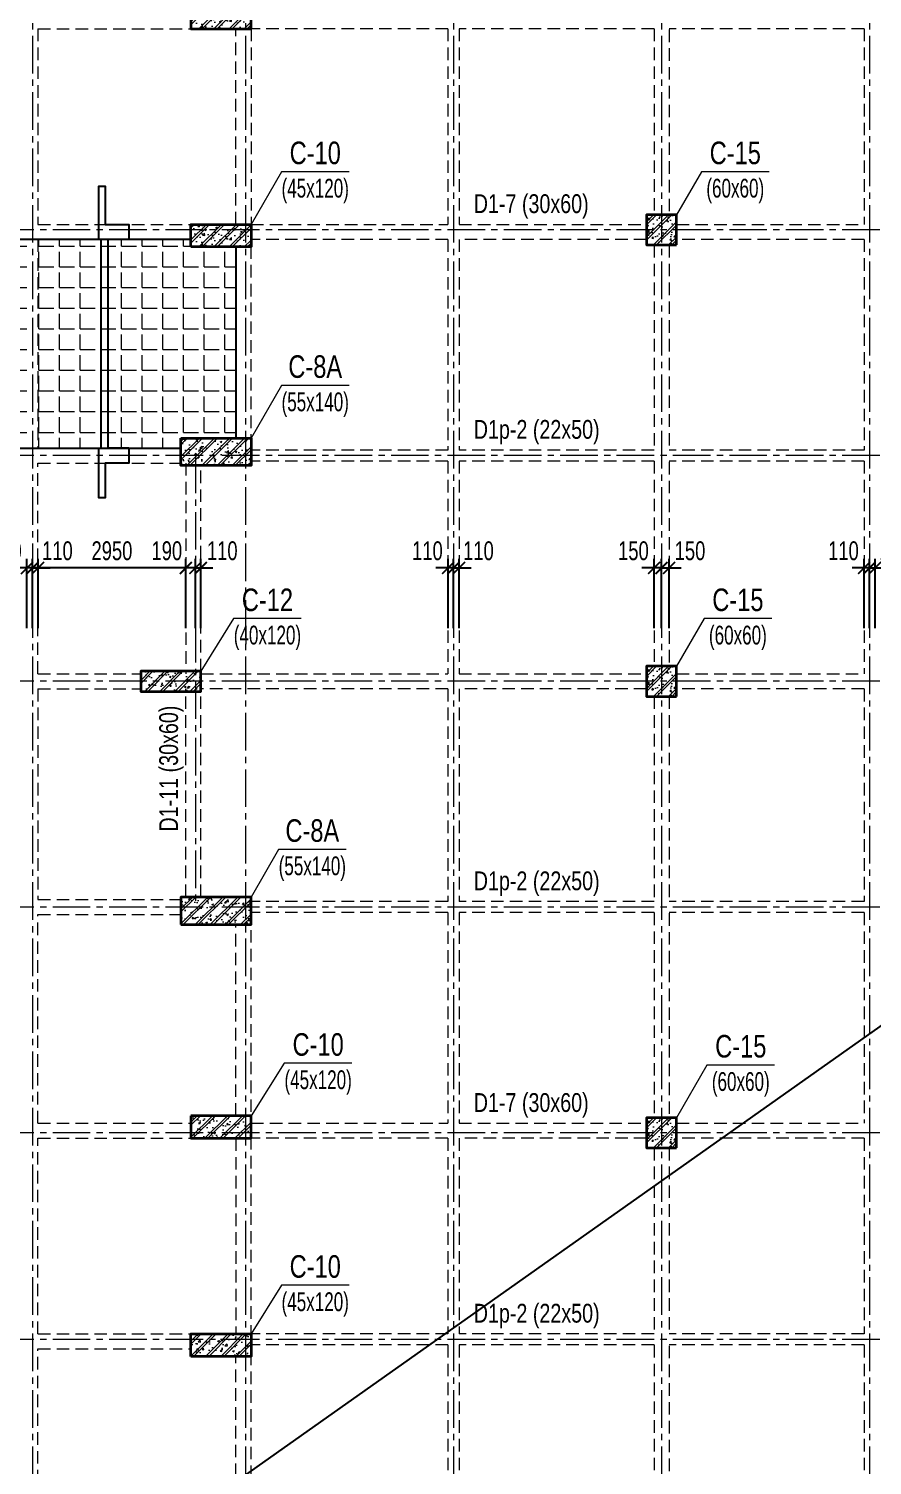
# Model space of a CAD drawing. Header units: millimetres. Extents: x 0 to 132533, y 0 to 93608.
# Drawn here: x 40862 to 57692, y 32107 to 60747 of the extents above; entities that cross this region are included whole.
import ezdxf
from ezdxf.enums import TextEntityAlignment as Align

# ---------------------------------------------------------------- set-up
doc = ezdxf.new("R2010")
doc.units = ezdxf.units.MM
doc.header["$LTSCALE"] = 1000
doc.header["$MEASUREMENT"] = 0
doc.linetypes.add('CENTER2', pattern=[1.125, 0.75, -0.125, 0.125, -0.125])
doc.linetypes.add('HIDDEN', pattern=[0.375, 0.25, -0.125])
for name, color, linetype, lineweight in [('CDC.01.AXIS', 160, 'CENTER2', 13), ('CDC.02.DIM', 1, 'Continuous', 18), ('CDC.03.BORDER', 3, 'Continuous', 25), ('CDC.07.TEXTCOL', 3, 'Continuous', 18), ('CDC.08.TEXTBEAM', 2, 'Continuous', 18), ('CDC.09.COLUMN', 4, 'Continuous', 35), ('CDC.10.HATCH', 163, 'Continuous', 9), ('CDC.13.BEAM', 8, 'HIDDEN', 18), ('TEXTCOL_SHAPE', 6, 'Continuous', 20)]:
    doc.layers.add(name, color=color, linetype=linetype, lineweight=lineweight)
doc.layers.add('KCS_Plotter', color=11, linetype='Continuous', plot=False)
doc.styles.add('KCS_SMTEXT', font='arial.ttf', dxfattribs={"width": 0.7})
doc.dimstyles.new('KCS_DIM150', dxfattribs={"dimscale": 150, "dimtxt": 2.5, "dimasz": 1.6, "dimexe": 1.2, "dimexo": 0, "dimgap": 1, "dimtad": 1, "dimdec": 0, "dimzin": 0, "dimdsep": 46, "dimtxsty": 'KCS_SMTEXT', "dimblk": 'ARCHTICK', "dimcen": 0, "dimdle": 1, "dimclrd": 1, "dimclre": 1, "dimclrt": 2, "dimadec": 0, "dimazin": 0, "dimtfac": 1, "dimtdec": 0, "dimtix": 1, "dimtmove": 2, "dimatfit": 3, "dimfxl": 1, "dimtolj": 1, "dimtzin": 0, "dimarcsym": 0})
pattern_1 = [(50, (428814.13, -433637.55), (358.63009, -31.37607), [37.5, -412.5]), (355, (428814.13, -433637.55), (-69.37567, 376.09607), [30, -330]), (100.4514, (428844.02, -433640.17), (289.2547, 344.71977), [31.8701, -350.57106]), (46.1842, (428814.13, -433537.55), (533.62052, -82.7595), [56.25, -618.75]), (96.6356, (428858.6, -433544.45), (467.33135, 487.05894), [47.80514, -525.8565]), (351.1842, (428814.13, -433537.55), (467.33097, 487.0593), [45, -495]), (21, (428864.13, -433562.55), (298.45353, -201.30945), [37.5, -412.5]), (326, (428864.13, -433562.55), (121.65767, 362.57502), [30, -330]), (71.4514, (428889, -433579.33), (420.11131, 161.26525), [31.8701, -350.57106]), (37.5, (428814.13, -433637.55), (6.079928, 166.446927), [0, -326, 0, -335, 0, -331.25]), (7.5, (428814.13, -433637.55), (131.53477, 197.205856), [0, -191, 0, -318.5, 0, -126.25]), (327.5, (428702.63, -433637.55), (266.911218, -11.277436), [0, -125, 0, -390, 0, -517.5]), (317.5, (428652.63, -433637.55), (291.593085, 50.05249), [0, -162.5, 0, -259, 0, -367.5]), (45, (428814.13, -433637.55), (-150.26019, 150.26019), []), (45, (428814.13, -433576.3), (-150.26019, 150.26019), [])]
pattern_2 = [(50, (428814.13, -460582.55), (358.63009, -31.37607), [37.5, -412.5]), (355, (428814.13, -460582.55), (-69.37567, 376.09607), [30, -330]), (100.4514, (428844.02, -460585.17), (289.2547, 344.71977), [31.8701, -350.57106]), (46.1842, (428814.13, -460482.55), (533.62052, -82.7595), [56.25, -618.75]), (96.6356, (428858.6, -460489.45), (467.33135, 487.05894), [47.80514, -525.8565]), (351.1842, (428814.13, -460482.55), (467.33097, 487.0593), [45, -495]), (21, (428864.13, -460507.55), (298.45353, -201.30945), [37.5, -412.5]), (326, (428864.13, -460507.55), (121.65767, 362.57502), [30, -330]), (71.4514, (428889, -460524.33), (420.11131, 161.26525), [31.8701, -350.57106]), (37.5, (428814.13, -460582.55), (6.079928, 166.446927), [0, -326, 0, -335, 0, -331.25]), (7.5, (428814.13, -460582.55), (131.53477, 197.205856), [0, -191, 0, -318.5, 0, -126.25]), (327.5, (428702.63, -460582.55), (266.911218, -11.277436), [0, -125, 0, -390, 0, -517.5]), (317.5, (428652.63, -460582.55), (291.593085, 50.05249), [0, -162.5, 0, -259, 0, -367.5]), (45, (428814.13, -460582.55), (-150.26019, 150.26019), []), (45, (428814.13, -460521.3), (-150.26019, 150.26019), [])]
pattern_3 = [(50, (428814.13, -437987.55), (358.63009, -31.37607), [37.5, -412.5]), (355, (428814.13, -437987.55), (-69.37567, 376.09607), [30, -330]), (100.4514, (428844.02, -437990.17), (289.2547, 344.71977), [31.8701, -350.57106]), (46.1842, (428814.13, -437887.55), (533.62052, -82.7595), [56.25, -618.75]), (96.6356, (428858.6, -437894.45), (467.33135, 487.05894), [47.80514, -525.8565]), (351.1842, (428814.13, -437887.55), (467.33097, 487.0593), [45, -495]), (21, (428864.13, -437912.55), (298.45353, -201.30945), [37.5, -412.5]), (326, (428864.13, -437912.55), (121.65767, 362.57502), [30, -330]), (71.4514, (428889, -437929.33), (420.11131, 161.26525), [31.8701, -350.57106]), (37.5, (428814.13, -437987.55), (6.079928, 166.446927), [0, -326, 0, -335, 0, -331.25]), (7.5, (428814.13, -437987.55), (131.53477, 197.205856), [0, -191, 0, -318.5, 0, -126.25]), (327.5, (428702.63, -437987.55), (266.911218, -11.277436), [0, -125, 0, -390, 0, -517.5]), (317.5, (428652.63, -437987.55), (291.593085, 50.05249), [0, -162.5, 0, -259, 0, -367.5]), (45, (428814.13, -437987.55), (-150.26019, 150.26019), []), (45, (428814.13, -437926.3), (-150.26019, 150.26019), [])]

# ---------------------------------------------------------------- blocks, each defined once
blk = doc.blocks.new('_ArchTick')
at = {"color": 0, "linetype": 'ByBlock', "const_width": 0.15}
blk.add_lwpolyline([(-0.5, -0.5), (0.5, 0.5)], dxfattribs=at)
blk = doc.blocks.new('*D225')
at = {"layer": 'CDC.02.DIM', "color": 1, "lineweight": -2, "transparency": 16777216}
for p, q in [((40937, 48796), (40937, 50176)), ((41047, 48796), (41047, 50176)), ((40937, 49996), (40697, 49996)), ((40937, 49996), (41047, 49996)), ((41047, 49996), (41287, 49996))]:
    blk.add_line(p, q, dxfattribs=at)
at = {"layer": 'Defpoints', "color": 0, "transparency": 16777216}
for p in [(41047, 49996), (40937, 48796), (41047, 48796)]:
    blk.add_point(p, dxfattribs=at)
at = {"layer": 'CDC.02.DIM', "color": 1, "lineweight": -2, "transparency": 16777216, "xscale": 240, "yscale": 240, "zscale": 240}
blk.add_blockref('_ArchTick', (40937, 49996), dxfattribs=at)
at = {"layer": 'CDC.02.DIM', "color": 1, "lineweight": -2, "transparency": 16777216, "xscale": 240, "yscale": 240, "zscale": 240, "rotation": 180}
blk.add_blockref('_ArchTick', (41047, 49996), dxfattribs=at)
at = {"layer": 'CDC.02.DIM', "color": 2, "transparency": 16777216, "insert": (41434, 50337), "char_height": 375, "attachment_point": 5, "style": 'KCS_SMTEXT'}
blk.add_mtext('\\A1;110', dxfattribs=at)
blk = doc.blocks.new('*D226')
at = {"layer": 'CDC.02.DIM', "color": 1, "lineweight": -2, "transparency": 16777216}
for p, q in [((40827, 48796), (40827, 50176)), ((40937, 48796), (40937, 50176)), ((40827, 49996), (40587, 49996)), ((40937, 49996), (40827, 49996)), ((40937, 49996), (41177, 49996))]:
    blk.add_line(p, q, dxfattribs=at)
at = {"layer": 'Defpoints', "color": 0, "transparency": 16777216}
for p in [(40827, 49996), (40827, 48796), (40937, 48796)]:
    blk.add_point(p, dxfattribs=at)
at = {"layer": 'CDC.02.DIM', "color": 1, "lineweight": -2, "transparency": 16777216, "xscale": 240, "yscale": 240, "zscale": 240}
blk.add_blockref('_ArchTick', (40827, 49996), dxfattribs=at)
at = {"layer": 'CDC.02.DIM', "color": 1, "lineweight": -2, "transparency": 16777216, "xscale": 240, "yscale": 240, "zscale": 240, "rotation": 180}
blk.add_blockref('_ArchTick', (40937, 49996), dxfattribs=at)
at = {"layer": 'CDC.02.DIM', "color": 2, "transparency": 16777216, "insert": (40416, 50337), "char_height": 375, "attachment_point": 5, "style": 'KCS_SMTEXT'}
blk.add_mtext('\\A1;110', dxfattribs=at)
blk = doc.blocks.new('*D227')
at = {"layer": 'CDC.02.DIM', "color": 1, "lineweight": -2, "transparency": 16777216}
for p, q in [((44187, 48796), (44187, 50176)), ((44297, 48796), (44297, 50176)), ((44187, 49996), (43947, 49996)), ((44187, 49996), (44297, 49996)), ((44297, 49996), (44537, 49996))]:
    blk.add_line(p, q, dxfattribs=at)
at = {"layer": 'Defpoints', "color": 0, "transparency": 16777216}
for p in [(44297, 49996), (44187, 48796), (44297, 48796)]:
    blk.add_point(p, dxfattribs=at)
at = {"layer": 'CDC.02.DIM', "color": 1, "lineweight": -2, "transparency": 16777216, "xscale": 240, "yscale": 240, "zscale": 240}
blk.add_blockref('_ArchTick', (44187, 49996), dxfattribs=at)
at = {"layer": 'CDC.02.DIM', "color": 1, "lineweight": -2, "transparency": 16777216, "xscale": 240, "yscale": 240, "zscale": 240, "rotation": 180}
blk.add_blockref('_ArchTick', (44297, 49996), dxfattribs=at)
at = {"layer": 'CDC.02.DIM', "color": 2, "transparency": 16777216, "insert": (44723, 50337), "char_height": 375, "attachment_point": 5, "style": 'KCS_SMTEXT'}
blk.add_mtext('\\A1;110', dxfattribs=at)
blk = doc.blocks.new('*D228')
at = {"layer": 'CDC.02.DIM', "color": 1, "lineweight": -2, "transparency": 16777216}
for p, q in [((43997, 48796), (43997, 50176)), ((44187, 48796), (44187, 50176)), ((43997, 49996), (43757, 49996)), ((44187, 49996), (43997, 49996)), ((44187, 49996), (44427, 49996))]:
    blk.add_line(p, q, dxfattribs=at)
at = {"layer": 'Defpoints', "color": 0, "transparency": 16777216}
for p in [(43997, 49996), (43997, 48796), (44187, 48796)]:
    blk.add_point(p, dxfattribs=at)
at = {"layer": 'CDC.02.DIM', "color": 1, "lineweight": -2, "transparency": 16777216, "xscale": 240, "yscale": 240, "zscale": 240}
blk.add_blockref('_ArchTick', (43997, 49996), dxfattribs=at)
at = {"layer": 'CDC.02.DIM', "color": 1, "lineweight": -2, "transparency": 16777216, "xscale": 240, "yscale": 240, "zscale": 240, "rotation": 180}
blk.add_blockref('_ArchTick', (44187, 49996), dxfattribs=at)
at = {"layer": 'CDC.02.DIM', "color": 2, "transparency": 16777216, "insert": (43617, 50337), "char_height": 375, "attachment_point": 5, "style": 'KCS_SMTEXT'}
blk.add_mtext('\\A1;190', dxfattribs=at)
blk = doc.blocks.new('*D229')
at = {"layer": 'CDC.02.DIM', "color": 1, "lineweight": -2, "transparency": 16777216}
for p, q in [((41047, 48796), (41047, 50176)), ((43997, 48796), (43997, 50176)), ((44147, 49996), (40897, 49996))]:
    blk.add_line(p, q, dxfattribs=at)
at = {"layer": 'Defpoints', "color": 0, "transparency": 16777216}
for p in [(41047, 49996), (41047, 48796), (43997, 48796)]:
    blk.add_point(p, dxfattribs=at)
at = {"layer": 'CDC.02.DIM', "color": 1, "lineweight": -2, "transparency": 16777216, "xscale": 240, "yscale": 240, "zscale": 240, "rotation": 180}
blk.add_blockref('_ArchTick', (41047, 49996), dxfattribs=at)
at = {"layer": 'CDC.02.DIM', "color": 1, "lineweight": -2, "transparency": 16777216, "xscale": 240, "yscale": 240, "zscale": 240}
blk.add_blockref('_ArchTick', (43997, 49996), dxfattribs=at)
at = {"layer": 'CDC.02.DIM', "color": 2, "transparency": 16777216, "insert": (42522, 50337), "char_height": 375, "attachment_point": 5, "style": 'KCS_SMTEXT'}
blk.add_mtext('\\A1;2950', dxfattribs=at)
blk = doc.blocks.new('*D230')
at = {"layer": 'CDC.02.DIM', "color": 1, "lineweight": -2, "transparency": 16777216}
for p, q in [((49337, 48796), (49337, 50176)), ((49447, 48796), (49447, 50176)), ((49337, 49996), (49097, 49996)), ((49337, 49996), (49447, 49996)), ((49447, 49996), (49687, 49996))]:
    blk.add_line(p, q, dxfattribs=at)
at = {"layer": 'Defpoints', "color": 0, "transparency": 16777216}
for p in [(49447, 49996), (49337, 48796), (49447, 48796)]:
    blk.add_point(p, dxfattribs=at)
at = {"layer": 'CDC.02.DIM', "color": 1, "lineweight": -2, "transparency": 16777216, "xscale": 240, "yscale": 240, "zscale": 240}
blk.add_blockref('_ArchTick', (49337, 49996), dxfattribs=at)
at = {"layer": 'CDC.02.DIM', "color": 1, "lineweight": -2, "transparency": 16777216, "xscale": 240, "yscale": 240, "zscale": 240, "rotation": 180}
blk.add_blockref('_ArchTick', (49447, 49996), dxfattribs=at)
at = {"layer": 'CDC.02.DIM', "color": 2, "transparency": 16777216, "insert": (49834, 50337), "char_height": 375, "attachment_point": 5, "style": 'KCS_SMTEXT'}
blk.add_mtext('\\A1;110', dxfattribs=at)
blk = doc.blocks.new('*D231')
at = {"layer": 'CDC.02.DIM', "color": 1, "lineweight": -2, "transparency": 16777216}
for p, q in [((49227, 48796), (49227, 50176)), ((49337, 48796), (49337, 50176)), ((49227, 49996), (48987, 49996)), ((49337, 49996), (49227, 49996)), ((49337, 49996), (49577, 49996))]:
    blk.add_line(p, q, dxfattribs=at)
at = {"layer": 'Defpoints', "color": 0, "transparency": 16777216}
for p in [(49227, 49996), (49227, 48796), (49337, 48796)]:
    blk.add_point(p, dxfattribs=at)
at = {"layer": 'CDC.02.DIM', "color": 1, "lineweight": -2, "transparency": 16777216, "xscale": 240, "yscale": 240, "zscale": 240}
blk.add_blockref('_ArchTick', (49227, 49996), dxfattribs=at)
at = {"layer": 'CDC.02.DIM', "color": 1, "lineweight": -2, "transparency": 16777216, "xscale": 240, "yscale": 240, "zscale": 240, "rotation": 180}
blk.add_blockref('_ArchTick', (49337, 49996), dxfattribs=at)
at = {"layer": 'CDC.02.DIM', "color": 2, "transparency": 16777216, "insert": (48816, 50337), "char_height": 375, "attachment_point": 5, "style": 'KCS_SMTEXT'}
blk.add_mtext('\\A1;110', dxfattribs=at)
blk = doc.blocks.new('*D232')
at = {"layer": 'CDC.02.DIM', "color": 1, "lineweight": -2, "transparency": 16777216}
for p, q in [((57637, 48796), (57637, 50176)), ((57747, 48796), (57747, 50176)), ((57637, 49996), (57397, 49996)), ((57637, 49996), (57747, 49996)), ((57747, 49996), (57987, 49996))]:
    blk.add_line(p, q, dxfattribs=at)
at = {"layer": 'Defpoints', "color": 0, "transparency": 16777216}
for p in [(57747, 49996), (57637, 48796), (57747, 48796)]:
    blk.add_point(p, dxfattribs=at)
at = {"layer": 'CDC.02.DIM', "color": 1, "lineweight": -2, "transparency": 16777216, "xscale": 240, "yscale": 240, "zscale": 240}
blk.add_blockref('_ArchTick', (57637, 49996), dxfattribs=at)
at = {"layer": 'CDC.02.DIM', "color": 1, "lineweight": -2, "transparency": 16777216, "xscale": 240, "yscale": 240, "zscale": 240, "rotation": 180}
blk.add_blockref('_ArchTick', (57747, 49996), dxfattribs=at)
at = {"layer": 'CDC.02.DIM', "color": 2, "transparency": 16777216, "insert": (58134, 50337), "char_height": 375, "attachment_point": 5, "style": 'KCS_SMTEXT'}
blk.add_mtext('\\A1;110', dxfattribs=at)
blk = doc.blocks.new('*D233')
at = {"layer": 'CDC.02.DIM', "color": 1, "lineweight": -2, "transparency": 16777216}
for p, q in [((57527, 48796), (57527, 50176)), ((57637, 48796), (57637, 50176)), ((57527, 49996), (57287, 49996)), ((57637, 49996), (57527, 49996)), ((57637, 49996), (57877, 49996))]:
    blk.add_line(p, q, dxfattribs=at)
at = {"layer": 'Defpoints', "color": 0, "transparency": 16777216}
for p in [(57527, 49996), (57527, 48796), (57637, 48796)]:
    blk.add_point(p, dxfattribs=at)
at = {"layer": 'CDC.02.DIM', "color": 1, "lineweight": -2, "transparency": 16777216, "xscale": 240, "yscale": 240, "zscale": 240}
blk.add_blockref('_ArchTick', (57527, 49996), dxfattribs=at)
at = {"layer": 'CDC.02.DIM', "color": 1, "lineweight": -2, "transparency": 16777216, "xscale": 240, "yscale": 240, "zscale": 240, "rotation": 180}
blk.add_blockref('_ArchTick', (57637, 49996), dxfattribs=at)
at = {"layer": 'CDC.02.DIM', "color": 2, "transparency": 16777216, "insert": (57116, 50337), "char_height": 375, "attachment_point": 5, "style": 'KCS_SMTEXT'}
blk.add_mtext('\\A1;110', dxfattribs=at)
blk = doc.blocks.new('*D236')
at = {"layer": 'CDC.02.DIM', "color": 1, "lineweight": -2, "transparency": 16777216}
for p, q in [((53487, 48796), (53487, 50176)), ((53636, 48796), (53636, 50176)), ((53487, 49996), (53247, 49996)), ((53487, 49996), (53636, 49996)), ((53636, 49996), (53876, 49996))]:
    blk.add_line(p, q, dxfattribs=at)
at = {"layer": 'Defpoints', "color": 0, "transparency": 16777216}
for p in [(53636, 49996), (53487, 48796), (53636, 48796)]:
    blk.add_point(p, dxfattribs=at)
at = {"layer": 'CDC.02.DIM', "color": 1, "lineweight": -2, "transparency": 16777216, "xscale": 240, "yscale": 240, "zscale": 240}
blk.add_blockref('_ArchTick', (53487, 49996), dxfattribs=at)
at = {"layer": 'CDC.02.DIM', "color": 1, "lineweight": -2, "transparency": 16777216, "xscale": 240, "yscale": 240, "zscale": 240, "rotation": 180}
blk.add_blockref('_ArchTick', (53636, 49996), dxfattribs=at)
at = {"layer": 'CDC.02.DIM', "color": 2, "transparency": 16777216, "insert": (54055, 50337), "char_height": 375, "attachment_point": 5, "style": 'KCS_SMTEXT'}
blk.add_mtext('\\A1;150', dxfattribs=at)
blk = doc.blocks.new('*D237')
at = {"layer": 'CDC.02.DIM', "color": 1, "lineweight": -2, "transparency": 16777216}
for p, q in [((53337, 48796), (53337, 50176)), ((53487, 48796), (53487, 50176)), ((53337, 49996), (53097, 49996)), ((53487, 49996), (53337, 49996)), ((53487, 49996), (53727, 49996))]:
    blk.add_line(p, q, dxfattribs=at)
at = {"layer": 'Defpoints', "color": 0, "transparency": 16777216}
for p in [(53337, 49996), (53337, 48796), (53487, 48796)]:
    blk.add_point(p, dxfattribs=at)
at = {"layer": 'CDC.02.DIM', "color": 1, "lineweight": -2, "transparency": 16777216, "xscale": 240, "yscale": 240, "zscale": 240}
blk.add_blockref('_ArchTick', (53337, 49996), dxfattribs=at)
at = {"layer": 'CDC.02.DIM', "color": 1, "lineweight": -2, "transparency": 16777216, "xscale": 240, "yscale": 240, "zscale": 240, "rotation": 180}
blk.add_blockref('_ArchTick', (53487, 49996), dxfattribs=at)
at = {"layer": 'CDC.02.DIM', "color": 2, "transparency": 16777216, "insert": (52926, 50337), "char_height": 375, "attachment_point": 5, "style": 'KCS_SMTEXT'}
blk.add_mtext('\\A1;150', dxfattribs=at)

msp = doc.modelspace()

# ---------------------------------------------------------------- hatches: boundary and pattern name
at = {"layer": 'CDC.10.HATCH'}
h = msp.add_hatch(dxfattribs=at)
h.set_pattern_fill('BT-01', color=256, scale=50, pattern_type=2)
h.set_pattern_definition(pattern_3)
h.paths.add_polyline_path([(44096.5, 61196.5), (44096.5, 60746.5), (45296.5, 60746.5), (45296.5, 61196.5)])
h = msp.add_hatch(color=256, dxfattribs=at)
h.dxf.hatch_style = 1
h.paths.add_polyline_path([(42859.7, 52386.5), (42859.7, 52086.5), (42389.7, 52086.5), (42389.7, 51392.6), (42259.7, 51392.6), (42259.7, 52386.5), (42309.7, 52386.5), (42309.7, 56546.5), (42259.7, 56546.5), (42259.7, 57605), (42389.7, 57605), (42389.7, 56846.5), (42859.7, 56846.5), (42859.7, 56546.5), (42439.7, 56546.5), (42439.7, 52386.5)], flags=17)
h.paths.add_polyline_path([(42439.7, 52386.5), (42859.7, 52386.5)], flags=0)
edge = h.paths.add_edge_path(flags=17)
edge.add_line((42859.7, 52386.5), (42859.7, 52086.5))
edge.add_line((42439.7, 52386.5), (42859.7, 52386.5))
edge.add_line((42439.7, 56546.5), (42439.7, 52386.5))
edge.add_line((42859.7, 56546.5), (42439.7, 56546.5))
edge.add_line((42859.7, 56846.5), (42859.7, 56546.5))
edge.add_line((42389.7, 56846.5), (42859.7, 56846.5))
edge.add_line((42389.7, 57605), (42389.7, 56846.5))
edge.add_line((42259.7, 57605), (42389.7, 57605))
edge.add_line((42259.7, 56546.5), (42259.7, 57605))
edge.add_line((42309.7, 56546.5), (42259.7, 56546.5))
edge.add_line((42309.7, 52386.5), (42309.7, 56546.5))
edge.add_line((42259.7, 52386.5), (42309.7, 52386.5))
edge.add_line((42259.7, 51392.6), (42259.7, 52386.5))
edge.add_line((42389.7, 51392.6), (42259.7, 51392.6))
edge.add_line((42389.7, 52086.5), (42389.7, 51392.6))
edge.add_line((42859.7, 52086.5), (42389.7, 52086.5))
h = msp.add_hatch(dxfattribs=at)
h.set_pattern_fill('BT-01', color=256, scale=50, pattern_type=2)
h.set_pattern_definition(pattern_1)
h.paths.add_polyline_path([(53186.5, 57036.5), (53186.5, 56436.5), (53786.5, 56436.5), (53786.5, 57036.5)])
h = msp.add_hatch(dxfattribs=at)
h.set_pattern_fill('BT-01', color=256, scale=50, pattern_type=2)
h.set_pattern_definition([(50, (428814.13, -442337.55), (358.63009, -31.37607), [37.5, -412.5]), (355, (428814.13, -442337.55), (-69.37567, 376.09607), [30, -330]), (100.4514, (428844.02, -442340.17), (289.2547, 344.71977), [31.8701, -350.57106]), (46.1842, (428814.13, -442237.55), (533.62052, -82.7595), [56.25, -618.75]), (96.6356, (428858.6, -442244.45), (467.33135, 487.05894), [47.80514, -525.8565]), (351.1842, (428814.13, -442237.55), (467.33097, 487.0593), [45, -495]), (21, (428864.13, -442262.55), (298.45353, -201.30945), [37.5, -412.5]), (326, (428864.13, -442262.55), (121.65767, 362.57502), [30, -330]), (71.4514, (428889, -442279.33), (420.11131, 161.26525), [31.8701, -350.57106]), (37.5, (428814.13, -442337.55), (6.079928, 166.446927), [0, -326, 0, -335, 0, -331.25]), (7.5, (428814.13, -442337.55), (131.53477, 197.205856), [0, -191, 0, -318.5, 0, -126.25]), (327.5, (428702.63, -442337.55), (266.911218, -11.277436), [0, -125, 0, -390, 0, -517.5]), (317.5, (428652.63, -442337.55), (291.593085, 50.05249), [0, -162.5, 0, -259, 0, -367.5]), (45, (428814.13, -442337.55), (-150.26019, 150.26019), []), (45, (428814.13, -442276.3), (-150.26019, 150.26019), [])])
h.paths.add_polyline_path([(44096.5, 56846.5), (44096.5, 56396.5), (45296.5, 56396.5), (45296.5, 56846.5)])
h = msp.add_hatch(dxfattribs=at)
h.set_pattern_fill('ANGLE', color=256, scale=1500)
h.set_pattern_definition([(0, (428814.13, -433637.55), (0, 412.5), [300, -112.5]), (90, (428814.13, -433637.55), (-412.5, 3e-14), [300, -112.5])])
h.paths.add_polyline_path([(40826.5, 56546.5), (37026.5, 56546.5), (37026.5, 55646.5), (36876.5, 55646.5), (36876.5, 52511.5), (37976.5, 52511.5), (37976.5, 52386.5), (40826.5, 52386.5)])
h.paths.add_polyline_path([(44996.5, 56396.5), (44096.5, 56396.5), (44096.5, 56546.5), (41046.5, 56546.5), (41046.5, 52386.5), (43896.5, 52386.5), (43896.5, 52486.5), (43896.5, 52586.5), (44996.5, 52586.5)])
h.paths.add_polyline_path([(38195.4, 52378.4), (40734.2, 52378.4), (40734.2, 53115.9), (38195.4, 53115.9)], flags=9)
h = msp.add_hatch(dxfattribs=at)
h.set_pattern_fill('BT-01', color=256, scale=50, pattern_type=2)
h.set_pattern_definition(pattern_2)
h.paths.add_polyline_path([(43896.5, 52036.5), (45296.5, 52036.5), (45296.5, 52586.5), (43896.5, 52586.5)])
h = msp.add_hatch(dxfattribs=at)
h.set_pattern_fill('BT-01', color=256, scale=50, pattern_type=2)
h.set_pattern_definition([(50, (456714.13, -433637.55), (358.63009, -31.37607), [37.5, -412.5]), (355, (456714.13, -433637.55), (-69.37567, 376.09607), [30, -330]), (100.4514, (456744.02, -433640.17), (289.2547, 344.71977), [31.8701, -350.57106]), (46.1842, (456714.13, -433537.55), (533.62052, -82.7595), [56.25, -618.75]), (96.6356, (456758.6, -433544.45), (467.33135, 487.05894), [47.80514, -525.8565]), (351.1842, (456714.13, -433537.55), (467.33097, 487.0593), [45, -495]), (21, (456764.13, -433562.55), (298.45353, -201.30945), [37.5, -412.5]), (326, (456764.13, -433562.55), (121.65767, 362.57502), [30, -330]), (71.4514, (456789, -433579.33), (420.11131, 161.26525), [31.8701, -350.57106]), (37.5, (456714.13, -433637.55), (6.079928, 166.446927), [0, -326, 0, -335, 0, -331.25]), (7.5, (456714.13, -433637.55), (131.53477, 197.205856), [0, -191, 0, -318.5, 0, -126.25]), (327.5, (456602.63, -433637.55), (266.911218, -11.277436), [0, -125, 0, -390, 0, -517.5]), (317.5, (456552.63, -433637.55), (291.593085, 50.05249), [0, -162.5, 0, -259, 0, -367.5]), (45, (456714.13, -433637.55), (-150.26019, 150.26019), []), (45, (456714.13, -433576.3), (-150.26019, 150.26019), [])])
h.paths.add_polyline_path([(43096.5, 47536.5), (44296.5, 47536.5), (44296.5, 47936.5), (43096.5, 47936.5)])
h = msp.add_hatch(dxfattribs=at)
h.set_pattern_fill('BT-01', color=256, scale=50, pattern_type=2)
h.set_pattern_definition([(50, (428814.13, -442637.55), (358.63009, -31.37607), [37.5, -412.5]), (355, (428814.13, -442637.55), (-69.37567, 376.09607), [30, -330]), (100.4514, (428844.02, -442640.17), (289.2547, 344.71977), [31.8701, -350.57106]), (46.1842, (428814.13, -442537.55), (533.62052, -82.7595), [56.25, -618.75]), (96.6356, (428858.6, -442544.45), (467.33135, 487.05894), [47.80514, -525.8565]), (351.1842, (428814.13, -442537.55), (467.33097, 487.0593), [45, -495]), (21, (428864.13, -442562.55), (298.45353, -201.30945), [37.5, -412.5]), (326, (428864.13, -442562.55), (121.65767, 362.57502), [30, -330]), (71.4514, (428889, -442579.33), (420.11131, 161.26525), [31.8701, -350.57106]), (37.5, (428814.13, -442637.55), (6.079928, 166.446927), [0, -326, 0, -335, 0, -331.25]), (7.5, (428814.13, -442637.55), (131.53477, 197.205856), [0, -191, 0, -318.5, 0, -126.25]), (327.5, (428702.63, -442637.55), (266.911218, -11.277436), [0, -125, 0, -390, 0, -517.5]), (317.5, (428652.63, -442637.55), (291.593085, 50.05249), [0, -162.5, 0, -259, 0, -367.5]), (45, (428814.13, -442637.55), (-150.26019, 150.26019), []), (45, (428814.13, -442576.3), (-150.26019, 150.26019), [])])
h.paths.add_polyline_path([(53186.5, 48036.5), (53186.5, 47436.5), (53786.5, 47436.5), (53786.5, 48036.5)])
h = msp.add_hatch(dxfattribs=at)
h.set_pattern_fill('BT-01', color=256, scale=50, pattern_type=2)
h.set_pattern_definition(pattern_2)
h.paths.add_polyline_path([(43896.5, 43436.5), (45296.5, 43436.5), (45296.5, 42886.5), (43896.5, 42886.5)])
h = msp.add_hatch(dxfattribs=at)
h.set_pattern_fill('BT-01', color=256, scale=50, pattern_type=2)
h.set_pattern_definition(pattern_3)
h.paths.add_polyline_path([(44096.5, 38626.5), (44096.5, 39076.5), (45296.5, 39076.5), (45296.5, 38626.5)])
h = msp.add_hatch(dxfattribs=at)
h.set_pattern_fill('BT-01', color=256, scale=50, pattern_type=2)
h.set_pattern_definition([(50, (428814.13, -451637.55), (358.63009, -31.37607), [37.5, -412.5]), (355, (428814.13, -451637.55), (-69.37567, 376.09607), [30, -330]), (100.4514, (428844.02, -451640.17), (289.2547, 344.71977), [31.8701, -350.57106]), (46.1842, (428814.13, -451537.55), (533.62052, -82.7595), [56.25, -618.75]), (96.6356, (428858.6, -451544.45), (467.33135, 487.05894), [47.80514, -525.8565]), (351.1842, (428814.13, -451537.55), (467.33097, 487.0593), [45, -495]), (21, (428864.13, -451562.55), (298.45353, -201.30945), [37.5, -412.5]), (326, (428864.13, -451562.55), (121.65767, 362.57502), [30, -330]), (71.4514, (428889, -451579.33), (420.11131, 161.26525), [31.8701, -350.57106]), (37.5, (428814.13, -451637.55), (6.079928, 166.446927), [0, -326, 0, -335, 0, -331.25]), (7.5, (428814.13, -451637.55), (131.53477, 197.205856), [0, -191, 0, -318.5, 0, -126.25]), (327.5, (428702.63, -451637.55), (266.911218, -11.277436), [0, -125, 0, -390, 0, -517.5]), (317.5, (428652.63, -451637.55), (291.593085, 50.05249), [0, -162.5, 0, -259, 0, -367.5]), (45, (428814.13, -451637.55), (-150.26019, 150.26019), []), (45, (428814.13, -451576.3), (-150.26019, 150.26019), [])])
h.paths.add_polyline_path([(53186.5, 39036.5), (53186.5, 38436.5), (53786.5, 38436.5), (53786.5, 39036.5)])
h = msp.add_hatch(dxfattribs=at)
h.set_pattern_fill('BT-01', color=256, scale=50, pattern_type=2)
h.set_pattern_definition(pattern_1)
h.paths.add_polyline_path([(44096.5, 34276.5), (44096.5, 34726.5), (45296.5, 34726.5), (45296.5, 34276.5)])

# ---------------------------------------------------------------- linework, layer by layer
at = {"layer": 'CDC.01.AXIS'}
for p, q in [((40936.5, 85356.5), (40936.5, 10116.5)), ((45186.5, 85356.5), (45186.5, 10116.5)), ((49336.5, 85356.5), (49336.5, 10116.5)), ((53486.5, 85356.5), (53486.5, 10116.5)), ((57636.5, 85356.5), (57636.5, 10116.5)), ((93840.4, 56736.5), (13229.2, 56736.5)), ((93840.4, 52236.5), (13229.2, 52236.5)), ((44186.5, 52236.5), (44186.5, 43236.5)), ((93840.4, 47736.5), (13229.2, 47736.5)), ((93840.4, 43236.5), (13229.2, 43236.5)), ((93840.4, 38736.5), (13229.2, 38736.5)), ((93840.4, 34616.5), (13229.2, 34616.5))]:
    msp.add_line(p, q, dxfattribs=at)
at = {"layer": 'CDC.03.BORDER'}
for p, q in [((44496.5, 60746.5), (45296.5, 60746.5)), ((44496.5, 56846.5), (45296.5, 56846.5)), ((44096.5, 56546.5), (37026.5, 56546.5)), ((44996.5, 56396.5), (44996.5, 52586.5)), ((37976.5, 52386.5), (43896.5, 52386.5)), ((44496.5, 38626.5), (45296.5, 38626.5)), ((44496.5, 34726.5), (45296.5, 34726.5))]:
    msp.add_line(p, q, dxfattribs=at)
msp.add_lwpolyline([(42859.7, 52386.5), (42859.7, 52086.5), (42389.7, 52086.5), (42389.7, 51392.6), (42259.7, 51392.6), (42259.7, 52386.5), (42309.7, 52386.5), (42309.7, 56546.5), (42259.7, 56546.5), (42259.7, 57605), (42389.7, 57605), (42389.7, 56846.5), (42859.7, 56846.5), (42859.7, 56546.5), (42439.7, 56546.5), (42439.7, 52386.5), (42859.7, 52386.5), (42439.7, 52386.5)], dxfattribs=at)
at = {"layer": 'CDC.07.TEXTCOL', "color": 8}
for p, q in [((45902.7, 57896.5), (45296.5, 56846.5)), ((47252.7, 57896.5), (45902.7, 57896.5)), ((54283, 57896.5), (53786.5, 57036.5)), ((55633, 57896.5), (54283, 57896.5)), ((45902.7, 53636.5), (45296.5, 52586.5)), ((47252.7, 53636.5), (45902.7, 53636.5)), ((44949.5, 48986.5), (44296.5, 47936.5)), ((46299.5, 48986.5), (44949.5, 48986.5)), ((54335, 48986.5), (53786.5, 48036.5)), ((55685, 48986.5), (54335, 48986.5)), ((45845, 44386.5), (45296.5, 43436.5)), ((47195, 44386.5), (45845, 44386.5)), ((45961, 40121.5), (45296.5, 39076.5)), ((47311, 40121.5), (45961, 40121.5)), ((54392.7, 40086.5), (53786.5, 39036.5)), ((55742.7, 40086.5), (54392.7, 40086.5)), ((45902.7, 35695.9), (45296.5, 34726.5)), ((47252.7, 35695.9), (45902.7, 35695.9))]:
    msp.add_line(p, q, dxfattribs=at)
at = {"layer": 'CDC.09.COLUMN'}
for points in [[(44096.5, 61196.5), (44096.5, 60746.5), (45296.5, 60746.5), (45296.5, 61196.5)], [(53786.5, 56436.5), (53786.5, 57036.5), (53186.5, 57036.5), (53186.5, 56436.5)], [(44096.5, 56396.5), (44096.5, 56846.5), (45296.5, 56846.5), (45296.5, 56396.5)], [(43896.5, 52586.5), (45296.5, 52586.5), (45296.5, 52036.5), (43896.5, 52036.5)], [(44296.5, 47936.5), (43096.5, 47936.5), (43096.5, 47536.5), (44296.5, 47536.5)], [(53786.5, 47436.5), (53786.5, 48036.5), (53186.5, 48036.5), (53186.5, 47436.5)], [(43896.5, 42886.5), (45296.5, 42886.5), (45296.5, 43436.5), (43896.5, 43436.5)], [(44096.5, 39076.5), (44096.5, 38626.5), (45296.5, 38626.5), (45296.5, 39076.5)], [(53786.5, 38436.5), (53786.5, 39036.5), (53186.5, 39036.5), (53186.5, 38436.5)], [(44096.5, 34276.5), (44096.5, 34726.5), (45296.5, 34726.5), (45296.5, 34276.5)]]:
    msp.add_lwpolyline(points, close=True, dxfattribs=at)
at = {"layer": 'CDC.13.BEAM'}
for p, q in [((45296.5, 75246.5), (45296.5, 60746.5)), ((41046.5, 60746.5), (41046.5, 56846.5)), ((41046.5, 60746.5), (44996.5, 60746.5)), ((44996.5, 56846.5), (44996.5, 60746.5)), ((49226.5, 60746.5), (45296.5, 60746.5)), ((45296.5, 60746.5), (45296.5, 56846.5)), ((49226.5, 60746.5), (49226.5, 56846.5)), ((49446.5, 60746.5), (49446.5, 56846.5)), ((53336.5, 60746.5), (49446.5, 60746.5)), ((53336.5, 60746.5), (53336.5, 57036.5)), ((53636.1, 60731.6), (53636.1, 57036.5)), ((57526.5, 60746.5), (53636.5, 60746.5)), ((57526.5, 60746.5), (57526.5, 56846.5)), ((41046.5, 56846.5), (44996.5, 56846.5)), ((45296.5, 56846.5), (49226.5, 56846.5)), ((49446.5, 56846.5), (53186.5, 56846.5)), ((53786.5, 56846.5), (57526.5, 56846.5)), ((41046.5, 56546.5), (41046.5, 52386.5)), ((49226.5, 56546.5), (45296.5, 56546.5)), ((45296.5, 52036.5), (45296.5, 56546.5)), ((49226.5, 56546.5), (49226.5, 52346.5)), ((53186.5, 56546.5), (49446.5, 56546.5)), ((49446.5, 56546.5), (49446.5, 52346.5)), ((53336.5, 56436.5), (53336.5, 52346.5)), ((53636.1, 56436.5), (53636.1, 52331.6)), ((57526.5, 56546.5), (53786.5, 56546.5)), ((57526.5, 56546.5), (57526.5, 52346.5)), ((49226.5, 52346.5), (45296.5, 52346.5)), ((49226.5, 52126.5), (45296.5, 52126.5)), ((49226.5, 52126.5), (49226.5, 47886.5)), ((53336.5, 52346.5), (49446.5, 52346.5)), ((49446.5, 52126.5), (49446.5, 47886.5)), ((53336.5, 52126.5), (49446.5, 52126.5)), ((53336.5, 52126.5), (53336.5, 48036.5)), ((57526.5, 52346.5), (53636.5, 52346.5)), ((57526.5, 52126.5), (53636.5, 52126.5)), ((57526.5, 52126.5), (57526.5, 47886.5)), ((41046.5, 52086.5), (43996.5, 52086.5)), ((41046.5, 47886.5), (41046.5, 52086.5)), ((43996.5, 52086.5), (43996.5, 47886.5)), ((44296.5, 43436.5), (44296.5, 52036.5)), ((53636.1, 52111.6), (53636.1, 48036.5)), ((41046.5, 47886.5), (43096.5, 47886.5)), ((44296.5, 47886.5), (49226.5, 47886.5)), ((49446.5, 47886.5), (53186.5, 47886.5)), ((53786.5, 47886.5), (57526.5, 47886.5)), ((41046.5, 47586.5), (43096.5, 47586.5)), ((41046.5, 47586.5), (41046.5, 43386.5)), ((43996.5, 43436.5), (43996.5, 47586.5)), ((49226.5, 47586.5), (44296.5, 47586.5)), ((49226.5, 47586.5), (49226.5, 43346.5)), ((53186.5, 47586.5), (49446.5, 47586.5)), ((49446.5, 47586.5), (49446.5, 43346.5)), ((57526.5, 47586.5), (53786.5, 47586.5)), ((57526.5, 47586.5), (57526.5, 43346.5)), ((53336.5, 47436.5), (53336.5, 43346.5)), ((53636.1, 47436.5), (53636.1, 43331.6)), ((41046.5, 43386.5), (43896.5, 43386.5)), ((45296.5, 34276.5), (45296.5, 43436.5)), ((49226.5, 43346.5), (45296.5, 43346.5)), ((53336.5, 43346.5), (49446.5, 43346.5)), ((57526.5, 43346.5), (53636.5, 43346.5)), ((41046.5, 43086.5), (43896.5, 43086.5)), ((41046.5, 38926.5), (41046.5, 43086.5)), ((49226.5, 43126.5), (45296.5, 43126.5)), ((49226.5, 43126.5), (49226.5, 38926.5)), ((49446.5, 43126.5), (49446.5, 38926.5)), ((53336.5, 43126.5), (49446.5, 43126.5)), ((53336.5, 43126.5), (53336.5, 39036.5)), ((53636.1, 43111.6), (53636.1, 39036.5)), ((57526.5, 43126.5), (53636.5, 43126.5)), ((57526.5, 43126.5), (57526.5, 38926.5)), ((44996.5, 39076.5), (44996.5, 42886.5)), ((41046.5, 38926.5), (44096.5, 38926.5)), ((45296.5, 38926.5), (49226.5, 38926.5)), ((49446.5, 38926.5), (53186.5, 38926.5)), ((53786.5, 38926.5), (57526.5, 38926.5)), ((41046.5, 34726.5), (41046.5, 38626.5)), ((41046.5, 38626.5), (44996.5, 38626.5)), ((44996.5, 38626.5), (44996.5, 34726.5)), ((49226.5, 38626.5), (45296.5, 38626.5)), ((49226.5, 38626.5), (49226.5, 34726.5)), ((53186.5, 38626.5), (49446.5, 38626.5)), ((49446.5, 38626.5), (49446.5, 34726.5)), ((53336.5, 38436.5), (53336.5, 34726.5)), ((53636.1, 38436.5), (53636.1, 34711.6)), ((57526.5, 38626.5), (53786.5, 38626.5)), ((57526.5, 38626.5), (57526.5, 34726.5)), ((41046.5, 34726.5), (44996.5, 34726.5)), ((45296.5, 20226.5), (45296.5, 34726.5)), ((49226.5, 34726.5), (45296.5, 34726.5)), ((53336.5, 34726.5), (49446.5, 34726.5)), ((57526.5, 34726.5), (53636.5, 34726.5)), ((41046.5, 30266.5), (41046.5, 34426.5)), ((41046.5, 34426.5), (44096.5, 34426.5)), ((49226.5, 34506.5), (45296.5, 34506.5)), ((49226.5, 34506.5), (49226.5, 30266.5)), ((49446.5, 34506.5), (49446.5, 30266.5)), ((53336.5, 34506.5), (49446.5, 34506.5)), ((53336.5, 34506.5), (53336.5, 30416.5)), ((53636.1, 34491.6), (53636.1, 30416.5)), ((57526.5, 34506.5), (53636.5, 34506.5)), ((57526.5, 34506.5), (57526.5, 30266.5)), ((44996.5, 30391.5), (44996.5, 34276.5))]:
    msp.add_line(p, q, dxfattribs=at)
at = {"layer": 'KCS_Plotter'}
msp.add_line((0, 0), (132533.2, 93608.5), dxfattribs=at)

# ---------------------------------------------------------------- texts
at = {"layer": 'CDC.07.TEXTCOL', "style": 'KCS_SMTEXT', "width": 0.75}
for s, p in [('C-10', (46577.7, 58271.5)), ('C-15', (54958, 58271.5)), ('C-8A', (46577.7, 54011.5)), ('C-12', (45624.5, 49361.5)), ('C-15', (55010, 49361.5)), ('C-8A', (46520, 44761.5)), ('C-10', (46636, 40496.5)), ('C-15', (55067.7, 40461.5)), ('C-10', (46577.7, 36070.9))]:
    msp.add_text(s, height=450, dxfattribs=at).set_placement(p, align=Align.MIDDLE)
at = {"layer": 'CDC.08.TEXTBEAM', "style": 'KCS_SMTEXT', "width": 0.75}
for s, p in [('D1-7 (30x60)', (49740.4, 57446.5)), ('D1p-2 (22x50)', (49740.4, 52946.5)), ('D1p-2 (22x50)', (49740.4, 43946.5)), ('D1-7 (30x60)', (49740.4, 39526.5)), ('D1p-2 (22x50)', (49740.4, 35326.5))]:
    msp.add_text(s, height=375, dxfattribs=at).set_placement(p, align=Align.TOP_LEFT)
msp.add_text('D1-11 (30x60)', height=375, rotation=90, dxfattribs=at).set_placement((43465, 44740.5), align=Align.TOP_LEFT)
at = {"layer": 'TEXTCOL_SHAPE', "style": 'KCS_SMTEXT', "width": 0.65}
for s, p in [('(45x120)', (46577.7, 57521.5)), ('(60x60)', (54958, 57521.5)), ('(55x140)', (46577.7, 53261.5)), ('(40x120)', (45624.5, 48611.5)), ('(60x60)', (55010, 48611.5)), ('(55x140)', (46520, 44011.5)), ('(45x120)', (46636, 39746.5)), ('(60x60)', (55067.7, 39711.5)), ('(45x120)', (46577.7, 35320.9))]:
    msp.add_text(s, height=375, dxfattribs=at).set_placement(p, align=Align.MIDDLE)

# ---------------------------------------------------------------- dimensions: what is measured, and where the dimension line sits
at = {"layer": 'CDC.02.DIM'}
for base, p1, p2, picture, middle in [((40826.5, 49995.7), (40936.5, 48795.7), (40826.5, 48795.7), '*D226', (40416.1, 50337.2)), ((43996.5, 49995.7), (44186.5, 48795.7), (43996.5, 48795.7), '*D228', (43617.5, 50337.2)), ((49226.5, 49995.7), (49336.5, 48795.7), (49226.5, 48795.7), '*D231', (48816.1, 50337.2)), ((53336.5, 49995.7), (53486.5, 48795.7), (53336.5, 48795.7), '*D237', (52926.4, 50337.2)), ((57526.5, 49995.7), (57636.5, 48795.7), (57526.5, 48795.7), '*D233', (57116.1, 50337.2))]:
    dim = msp.add_linear_dim(base=base, p1=p1, p2=p2, angle=180, dimstyle='KCS_DIM150', dxfattribs=at)
    dim.commit()
    dim.dimension.update_dxf_attribs({"geometry": picture, "text_midpoint": middle, "dimtype": 160})
for base, p1, p2, picture, middle in [((41046.5, 49995.7), (40936.5, 48795.7), (41046.5, 48795.7), '*D225', (41434, 50337.2)), ((44296.5, 49995.7), (44186.5, 48795.7), (44296.5, 48795.7), '*D227', (44723.3, 50337.2)), ((49446.5, 49995.7), (49336.5, 48795.7), (49446.5, 48795.7), '*D230', (49834, 50337.2)), ((53636.1, 49995.7), (53486.5, 48795.7), (53636.1, 48795.7), '*D236', (54054.6, 50337.2)), ((57746.5, 49995.7), (57636.5, 48795.7), (57746.5, 48795.7), '*D232', (58134, 50337.2))]:
    dim = msp.add_linear_dim(base=base, p1=p1, p2=p2, dimstyle='KCS_DIM150', dxfattribs=at)
    dim.commit()
    dim.dimension.update_dxf_attribs({"geometry": picture, "text_midpoint": middle, "dimtype": 160})
dim = msp.add_linear_dim(base=(41046.5, 49995.7), p1=(43996.5, 48795.7), p2=(41046.5, 48795.7), angle=180, dimstyle='KCS_DIM150', dxfattribs=at)
dim.commit()
dim.dimension.update_dxf_attribs({"geometry": '*D229', "text_midpoint": (42521.5, 50337.2)})

doc.saveas('drawing.dxf')
